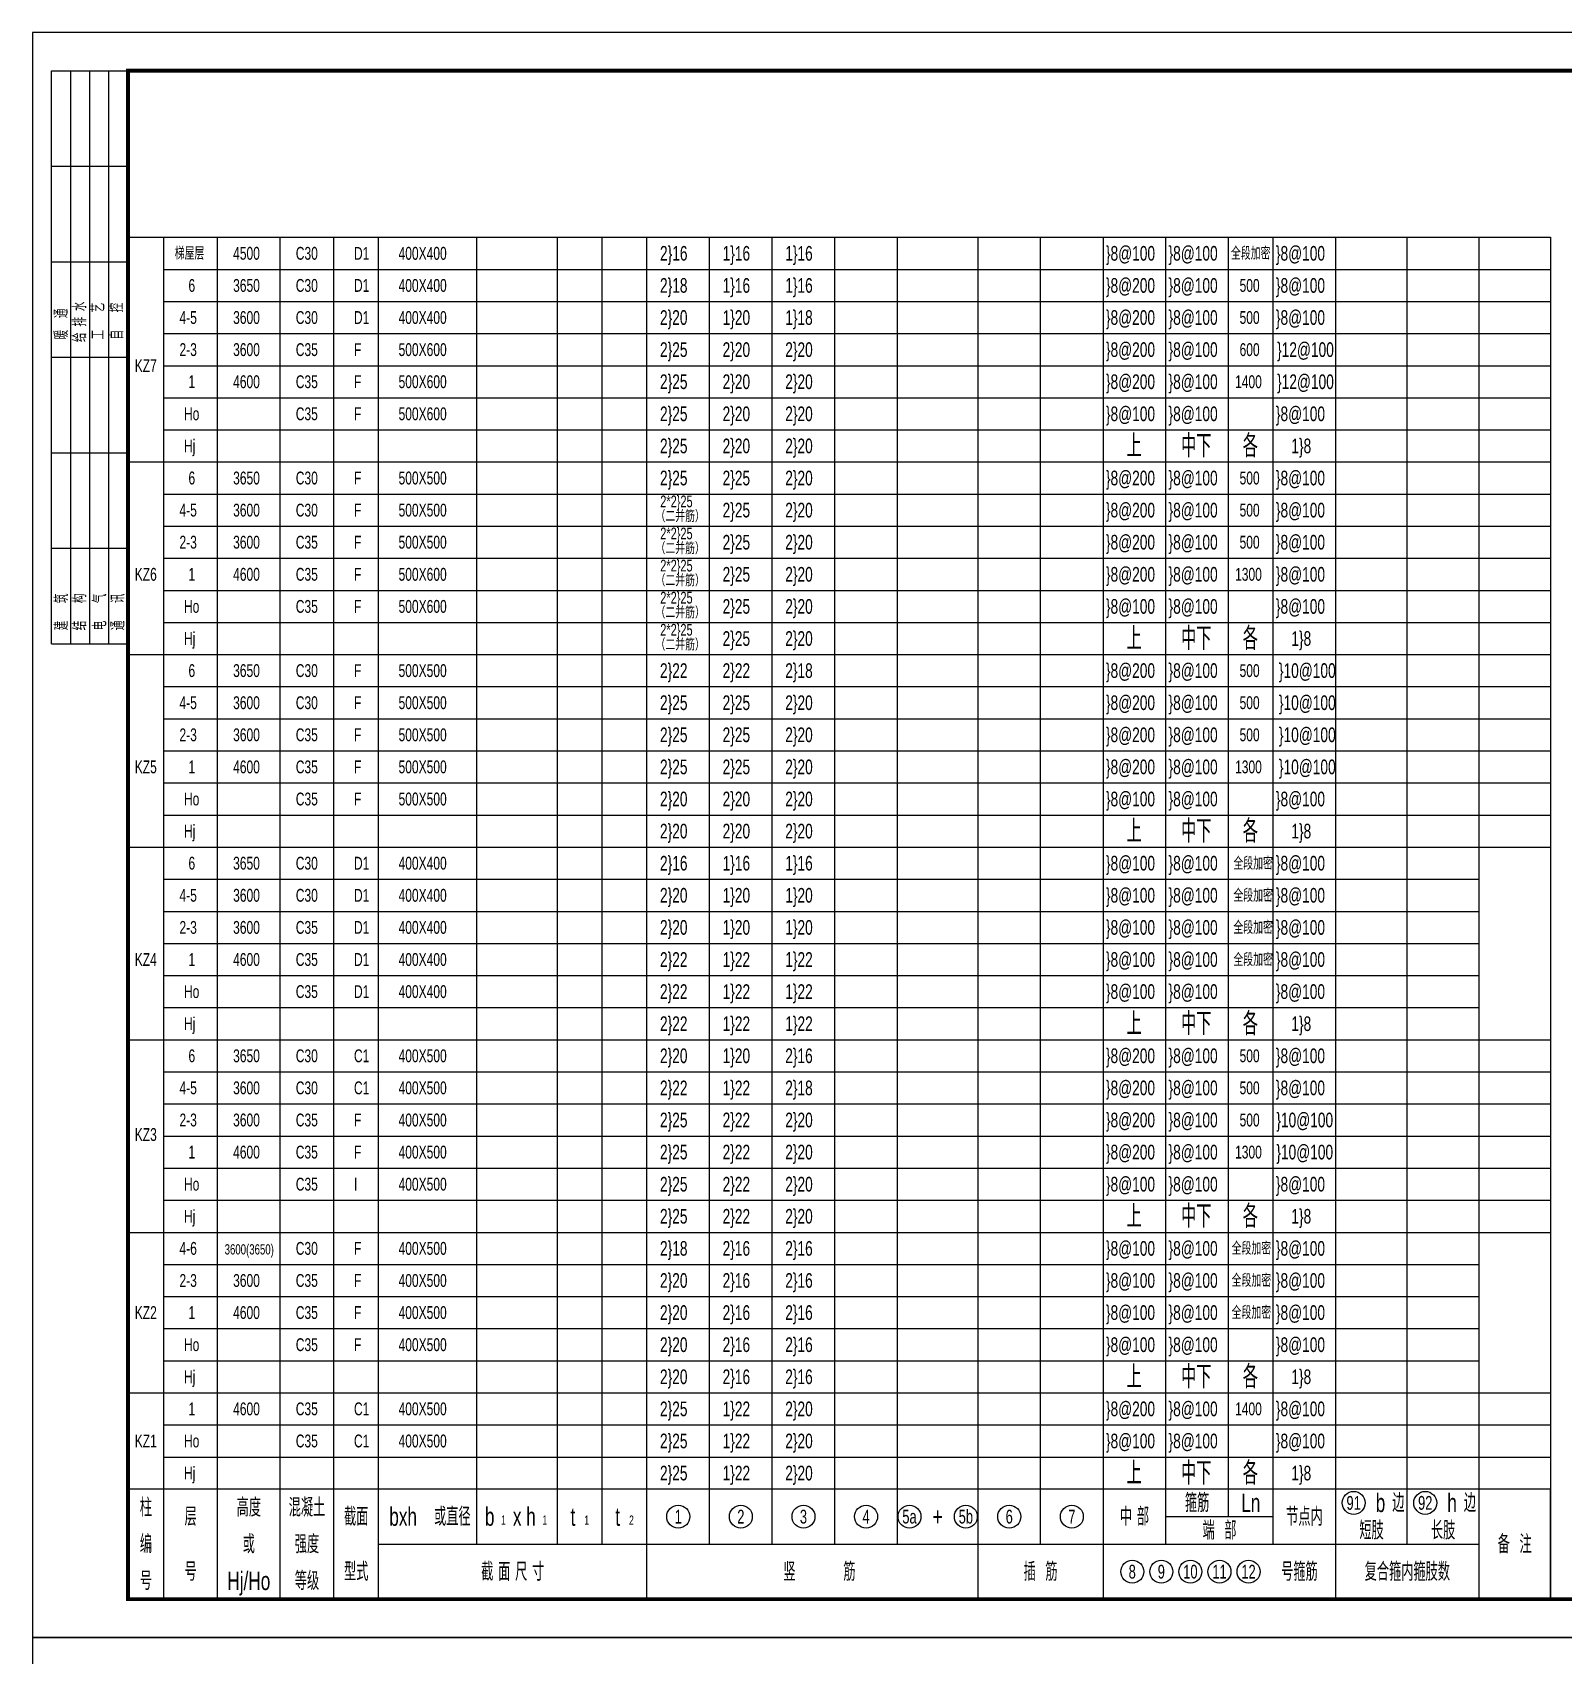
# Model space of a CAD drawing. Extents: x 299218 to 746073, y -331171 to -40619.
# Drawn here: x 385752 to 425799, y -90397 to -47922 of the extents above; entities that cross this region are included whole.
import ezdxf
from ezdxf.enums import TextEntityAlignment as Align

# ---------------------------------------------------------------- set-up
doc = ezdxf.new("R2010")
doc.units = 0
doc.header["$LTSCALE"] = 1000
doc.header["$MEASUREMENT"] = 0
for name, color, linetype in [('PUB_TITLE', 4, 'Continuous'), ('剪力墙柱其它', 1, 'Continuous'), ('柱线', 2, 'Continuous'), ('柱表', 7, 'Continuous'), ('柱表字串', 7, 'Continuous')]:
    doc.layers.add(name, color=color, linetype=linetype)
doc.styles.add('GS_Rein', font='GS_TXT.shx', dxfattribs={"width": 0.7, "bigfont": 'GS_HZTXT.shx'})
doc.styles.get("Standard").update_dxf_attribs({"font": 'gbenor.shx', "bigfont": 'gbcbig.shx'})

# ---------------------------------------------------------------- blocks, each defined once
blk = doc.blocks.new('$titleblk$00000095')
for p, q in [((-150, 20), (-150, 0)), ((-150, 20), (0, 20)), ((-125, 20), (-125, 0)), ((-100, 20), (-100, 0)), ((-75, 20), (-75, 0)), ((-75, 20), (-75, 0)), ((-50, 20), (-50, 0)), ((-25, 20), (-25, 0)), ((0, 20), (0, 0)), ((-150, 15), (-75, 15)), ((-75, 15), (0, 15)), ((-150, 10), (-75, 10)), ((-75, 10), (0, 10)), ((-150, 5), (-75, 5)), ((-75, 5), (0, 5))]:
    blk.add_line(p, q)
at = {"width": 0.8}
for s, p in [('建   筑', (-146.45, 15.65)), ('暖  通', (-70.35, 15.73)), ('结   构', (-146.45, 10.91)), ('给 排 水', (-71.03, 10.9)), ('电   气', (-146.45, 5.65)), ('工   艺', (-70.35, 6.13)), ('通   讯', (-146.45, 0.88)), ('自   控', (-70.35, 1.24))]:
    blk.add_text(s, height=3.509, dxfattribs=at).set_placement(p)

msp = doc.modelspace()

# ---------------------------------------------------------------- linework, layer by layer
for p, q in [((389187.6, -88922.2), (389187.6, -53282.2)), ((390591.6, -88922.2), (390591.6, -53282.2)), ((392229.6, -88922.2), (392229.6, -53282.2)), ((393633.6, -88922.2), (393633.7, -53282.2)), ((394803.6, -88922.2), (394803.6, -53282.2)), ((397377.6, -87482.2), (397377.6, -53282.2)), ((399483.6, -87482.2), (399483.6, -53282.2)), ((400653.6, -87482.2), (400653.6, -53282.2)), ((401823.6, -88922.2), (401823.6, -53282.2)), ((403461.6, -87482.2), (403461.6, -53282.2)), ((405099.6, -87482.2), (405099.6, -53282.2)), ((406737.6, -87482.2), (406737.6, -53282.2)), ((408375.6, -87482.2), (408375.6, -53282.2)), ((410481.6, -53282.2), (410481.6, -88922.2)), ((412119.6, -87482.2), (412119.6, -53282.2)), ((413757.6, -53282.2), (413757.6, -88922.2)), ((415395.6, -87482.2), (415395.6, -53282.2)), ((417033.6, -86762.2), (417033.6, -53282.2)), ((418203.6, -87482.2), (418203.6, -53282.2)), ((419841.6, -88922.2), (419841.6, -53282.2)), ((421713.6, -87482.2), (421713.6, -53282.2)), ((423585.6, -53282.2), (423585.6, -88922.2)), ((425457.6, -53282.2), (425457.6, -88922.2))]:
    msp.add_line(p, q)
at = {"layer": 'PUB_TITLE'}
for points in [[(385751.6, -89922.2), (460051.6, -89922.2), (460051.6, -47922.2), (385751.6, -47922.2)], [(385751.6, -131922.2), (460051.6, -131922.2), (460051.6, -89922.2), (385751.6, -89922.2)]]:
    msp.add_lwpolyline(points, close=True, dxfattribs=at)
at = {"layer": 'PUB_TITLE', "const_width": 100}
msp.add_lwpolyline([(388251.6, -88922.2), (459051.6, -88922.2), (459051.6, -48922.2), (388251.6, -48922.2)], close=True, dxfattribs=at)
at = {"layer": '剪力墙柱其它', "color": 6}
for p, q in [((388251.6, -53282.2), (425457.6, -53282.2)), ((388251.6, -59162.2), (425457.6, -59162.2)), ((388251.6, -64202.2), (425457.6, -64202.2)), ((388251.6, -69242.2), (425457.6, -69242.2)), ((388251.6, -74282.2), (425457.6, -74282.2)), ((388251.6, -79322.2), (425457.6, -79322.2)), ((388251.6, -83522.2), (425457.6, -83522.2))]:
    msp.add_line(p, q, dxfattribs=at)
at = {"layer": '柱线'}
for p, q in [((389187.6, -54122.2), (425457.6, -54122.2)), ((389187.6, -54962.2), (425457.6, -54962.2)), ((389187.6, -55802.2), (425457.6, -55802.2)), ((389187.6, -56642.2), (425457.6, -56642.2)), ((389187.6, -57482.2), (425457.6, -57482.2)), ((389187.6, -58322.2), (425457.6, -58322.2)), ((389187.6, -60002.2), (425457.6, -60002.2)), ((389187.6, -60842.2), (425457.6, -60842.2)), ((389187.6, -61682.2), (425457.6, -61682.2)), ((389187.6, -62522.2), (425457.6, -62522.2)), ((389187.6, -63362.2), (425457.6, -63362.2)), ((389187.6, -65042.2), (425457.6, -65042.2)), ((389187.6, -65882.2), (425457.6, -65882.2)), ((389187.6, -66722.2), (425457.6, -66722.2)), ((389187.6, -67562.2), (425457.6, -67562.2)), ((389187.6, -68402.2), (425457.6, -68402.2)), ((389187.6, -70082.2), (423585.6, -70082.2)), ((389187.6, -70922.2), (423585.6, -70922.2)), ((389187.6, -71762.2), (423585.6, -71762.2)), ((389187.6, -72602.2), (423585.6, -72602.2)), ((389187.6, -73442.2), (423585.6, -73442.2)), ((389187.6, -75122.2), (425457.6, -75122.2)), ((389187.6, -75962.2), (425457.6, -75962.2)), ((389187.6, -76802.2), (425457.6, -76802.2)), ((389187.6, -77642.2), (425457.6, -77642.2)), ((389187.6, -78482.2), (425457.6, -78482.2)), ((389187.6, -80162.2), (423585.6, -80162.2)), ((389187.6, -81002.2), (423585.6, -81002.2)), ((389187.6, -81842.2), (423585.6, -81842.2)), ((389187.6, -82682.2), (423585.6, -82682.2)), ((389187.6, -84362.2), (425457.6, -84362.2)), ((389187.6, -85202.2), (425457.6, -85202.2))]:
    msp.add_line(p, q, dxfattribs=at)
at = {"layer": '柱表'}
for p, q in [((389187.6, -88922.2), (389187.6, -86042.2)), ((390591.6, -88922.2), (390591.6, -86042.2)), ((392229.6, -88922.2), (392229.6, -86042.2)), ((393633.6, -88922.2), (393633.6, -86042.2)), ((394803.6, -88922.2), (394803.6, -86042.2)), ((397377.6, -87482.2), (397377.6, -86042.2)), ((399483.6, -87482.2), (399483.6, -86042.2)), ((400653.6, -87482.2), (400653.6, -86042.2)), ((401823.6, -88922.2), (401823.6, -86042.2)), ((403461.6, -87482.2), (403461.6, -86042.2)), ((405099.6, -87482.2), (405099.6, -86042.2)), ((408375.6, -87482.2), (408375.6, -86042.2)), ((410481.6, -86042.2), (410481.6, -88922.2)), ((412119.6, -87482.2), (412119.6, -86042.2)), ((413757.6, -86042.2), (413757.6, -88922.2)), ((415395.6, -87482.2), (415395.6, -86042.2)), ((417033.6, -86762.2), (417033.6, -86042.2)), ((418203.6, -87482.2), (418203.6, -86042.2)), ((419841.6, -88922.2), (419841.6, -86042.2)), ((421713.6, -87482.2), (421713.6, -86042.2)), ((423585.6, -86042.2), (423585.6, -88922.2)), ((415395.6, -86762.2), (418203.6, -86762.2)), ((394803.6, -87482.2), (401823.6, -87482.2)), ((401823.6, -87482.2), (410481.6, -87482.2)), ((410481.6, -87482.2), (413757.6, -87482.2)), ((413757.6, -87482.2), (419841.6, -87482.2)), ((419841.6, -87482.2), (423585.6, -87482.2))]:
    msp.add_line(p, q, dxfattribs=at)
at = {"layer": '柱表', "const_width": 36}
msp.add_lwpolyline([(388251.6, -88922.2), (425457.6, -88922.2), (425457.6, -86042.2), (388251.6, -86042.2)], close=True, dxfattribs=at)
at = {"layer": '柱表字串'}
msp.add_line((406737.6, -87482.2), (406737.6, -86042.2), dxfattribs=at)
for centre in [(420309.6, -86402.2), (422181.6, -86402.2), (402642.6, -86762.2), (404280.6, -86762.2), (405918.6, -86762.2), (407556.6, -86762.2), (408691.5, -86762.2), (410165.7, -86762.2), (411300.6, -86762.2), (412938.6, -86762.2), (414518.1, -88202.2), (415278.6, -88202.2), (416039.1, -88202.2), (416799.6, -88202.2), (417560.1, -88202.2)]:
    msp.add_circle(centre, 300, dxfattribs=at)

# ---------------------------------------------------------------- block references
at = {"layer": 'PUB_TITLE', "xscale": 100, "yscale": 100, "zscale": 100, "rotation": 90}
msp.add_blockref('$titleblk$00000095', (388251.6, -48922.2), dxfattribs=at)

# ---------------------------------------------------------------- texts
at = {"layer": '柱线', "style": 'GS_Rein', "width": 0.7}
for s, height, p in [('梯屋层', 336, (389471.8, -53870.2)), ('2}16', 384, (402165, -53894.2)), ('1}16', 384, (403803, -53894.2)), ('1}16', 384, (405441, -53894.2)), ('}8@100', 384, (413830.2, -53894.2)), ('}8@100', 384, (415468.2, -53894.2)), ('全段加密', 336, (417099.5, -53870.2)), ('}8@100', 384, (418276.2, -53894.2)), ('4500', 336, (391000.2, -53870.2)), ('C30', 336, (392638.8, -53870.2)), ('D1', 336, (394161, -53870.2)), ('400X400', 336, (395327.4, -53870.2)), ('2}18', 384, (402165, -54734.2)), ('1}16', 384, (403803, -54734.2)), ('1}16', 384, (405441, -54734.2)), ('}8@200', 384, (413830.2, -54734.2)), ('}8@100', 384, (415468.2, -54734.2)), ('}8@100', 384, (418276.2, -54734.2)), ('6', 336, (389832, -54710.2)), ('3650', 336, (391000.2, -54710.2)), ('C30', 336, (392638.8, -54710.2)), ('D1', 336, (394161, -54710.2)), ('400X400', 336, (395327.4, -54710.2)), ('500', 336, (417325.8, -54710.2)), ('4-5', 336, (389596.8, -55550.2)), ('3600', 336, (391000.2, -55550.2)), ('C30', 336, (392638.8, -55550.2)), ('D1', 336, (394161, -55550.2)), ('400X400', 336, (395327.4, -55550.2)), ('2}20', 384, (402165, -55574.2)), ('1}20', 384, (403803, -55574.2)), ('1}18', 384, (405441, -55574.2)), ('}8@200', 384, (413830.2, -55574.2)), ('}8@100', 384, (415468.2, -55574.2)), ('500', 336, (417325.8, -55550.2)), ('}8@100', 384, (418276.2, -55574.2)), ('2-3', 336, (389596.8, -56390.2)), ('3600', 336, (391000.2, -56390.2)), ('C35', 336, (392638.8, -56390.2)), ('F', 336, (394161, -56390.2)), ('500X600', 336, (395327.4, -56390.2)), ('2}25', 384, (402165, -56414.2)), ('2}20', 384, (403803, -56414.2)), ('2}20', 384, (405441, -56414.2)), ('}8@200', 384, (413830.2, -56414.2)), ('}8@100', 384, (415468.2, -56414.2)), ('600', 336, (417325.8, -56390.2)), ('}12@100', 384, (418307.3, -56414.2)), ('KZ7', 336, (388426.8, -56810.2)), ('1', 336, (389832, -57230.2)), ('4600', 336, (391000.2, -57230.2)), ('C35', 336, (392638.8, -57230.2)), ('F', 336, (394161, -57230.2)), ('500X600', 336, (395327.4, -57230.2)), ('2}25', 384, (402165, -57254.2)), ('2}20', 384, (403803, -57254.2)), ('2}20', 384, (405441, -57254.2)), ('}8@200', 384, (413830.2, -57254.2)), ('}8@100', 384, (415468.2, -57254.2)), ('1400', 336, (417208.2, -57230.2)), ('}12@100', 384, (418307.3, -57254.2)), ('Ho', 336, (389714.4, -58070.2)), ('C35', 336, (392638.8, -58070.2)), ('F', 336, (394161, -58070.2)), ('500X600', 336, (395327.4, -58070.2)), ('2}25', 384, (402165, -58094.2)), ('2}20', 384, (403803, -58094.2)), ('2}20', 384, (405441, -58094.2)), ('}8@100', 384, (413830.2, -58094.2)), ('}8@100', 384, (415468.2, -58094.2)), ('}8@100', 384, (418276.2, -58094.2)), ('Hj', 336, (389714.4, -58910.2)), ('2}25', 384, (402165, -58934.2)), ('2}20', 384, (403803, -58934.2)), ('2}20', 384, (405441, -58934.2)), ('上', 600, (414366.6, -59042.2)), ('中下', 600, (415794.6, -59042.2)), ('各', 600, (417408.6, -59042.2)), ('1}8', 384, (418679.4, -58934.2)), ('6', 336, (389832, -59750.2)), ('3650', 336, (391000.2, -59750.2)), ('C30', 336, (392638.8, -59750.2)), ('F', 336, (394161, -59750.2)), ('500X500', 336, (395327.4, -59750.2)), ('2}25', 384, (402165, -59774.2)), ('2}25', 384, (403803, -59774.2)), ('2}20', 384, (405441, -59774.2)), ('}8@200', 384, (413830.2, -59774.2)), ('}8@100', 384, (415468.2, -59774.2)), ('500', 336, (417325.8, -59750.2)), ('}8@100', 384, (418276.2, -59774.2)), ('4-5', 336, (389596.8, -60590.2)), ('3600', 336, (391000.2, -60590.2)), ('C30', 336, (392638.8, -60590.2)), ('F', 336, (394161, -60590.2)), ('500X500', 336, (395327.4, -60590.2)), ('2*2}25', 307.2, (402172.1, -60347.5)), ('2}25', 384, (403803, -60614.2)), ('2}20', 384, (405441, -60614.2)), ('}8@200', 384, (413830.2, -60614.2)), ('}8@100', 384, (415468.2, -60614.2)), ('500', 336, (417325.8, -60590.2)), ('}8@100', 384, (418276.2, -60614.2)), ('（二并筋）', 307.2, (402048.1, -60735.3)), ('2-3', 336, (389596.8, -61430.2)), ('3600', 336, (391000.2, -61430.2)), ('C35', 336, (392638.8, -61430.2)), ('F', 336, (394161, -61430.2)), ('500X500', 336, (395327.4, -61430.2)), ('2*2}25', 307.2, (402172.1, -61187.5)), ('2}25', 384, (403803, -61454.2)), ('2}20', 384, (405441, -61454.2)), ('}8@200', 384, (413830.2, -61454.2)), ('}8@100', 384, (415468.2, -61454.2)), ('500', 336, (417325.8, -61430.2)), ('}8@100', 384, (418276.2, -61454.2)), ('（二并筋）', 307.2, (402048.1, -61575.3)), ('KZ6', 336, (388426.8, -62270.2)), ('1', 336, (389832, -62270.2)), ('4600', 336, (391000.2, -62270.2)), ('C35', 336, (392638.8, -62270.2)), ('F', 336, (394161, -62270.2)), ('500X600', 336, (395327.4, -62270.2)), ('2*2}25', 307.2, (402172.1, -62027.5)), ('2}25', 384, (403803, -62294.2)), ('2}20', 384, (405441, -62294.2)), ('}8@200', 384, (413830.2, -62294.2)), ('}8@100', 384, (415468.2, -62294.2)), ('1300', 336, (417208.2, -62270.2)), ('}8@100', 384, (418276.2, -62294.2)), ('（二并筋）', 307.2, (402048.1, -62415.3)), ('Ho', 336, (389714.4, -63110.2)), ('C35', 336, (392638.8, -63110.2)), ('F', 336, (394161, -63110.2)), ('500X600', 336, (395327.4, -63110.2)), ('2*2}25', 307.2, (402172.1, -62867.5)), ('2}25', 384, (403803, -63134.2)), ('2}20', 384, (405441, -63134.2)), ('}8@100', 384, (413830.2, -63134.2)), ('}8@100', 384, (415468.2, -63134.2)), ('}8@100', 384, (418276.2, -63134.2)), ('（二并筋）', 307.2, (402048.1, -63255.3)), ('Hj', 336, (389714.4, -63950.2)), ('2*2}25', 307.2, (402172.1, -63707.5)), ('2}25', 384, (403803, -63974.2)), ('2}20', 384, (405441, -63974.2)), ('上', 600, (414366.6, -64082.2)), ('中下', 600, (415794.6, -64082.2)), ('各', 600, (417408.6, -64082.2)), ('1}8', 384, (418679.4, -63974.2)), ('（二并筋）', 307.2, (402048.1, -64095.3)), ('6', 336, (389832, -64790.2)), ('3650', 336, (391000.2, -64790.2)), ('C30', 336, (392638.8, -64790.2)), ('F', 336, (394161, -64790.2)), ('500X500', 336, (395327.4, -64790.2)), ('2}22', 384, (402165, -64814.2)), ('2}22', 384, (403803, -64814.2)), ('2}18', 384, (405441, -64814.2)), ('}8@200', 384, (413830.2, -64814.2)), ('}8@100', 384, (415468.2, -64814.2)), ('500', 336, (417325.8, -64790.2)), ('}10@100', 384, (418354.9, -64814.2)), ('4-5', 336, (389596.8, -65630.2)), ('3600', 336, (391000.2, -65630.2)), ('C30', 336, (392638.8, -65630.2)), ('F', 336, (394161, -65630.2)), ('500X500', 336, (395327.4, -65630.2)), ('2}25', 384, (402165, -65654.2)), ('2}25', 384, (403803, -65654.2)), ('2}20', 384, (405441, -65654.2)), ('}8@200', 384, (413830.2, -65654.2)), ('}8@100', 384, (415468.2, -65654.2)), ('500', 336, (417325.8, -65630.2)), ('}10@100', 384, (418354.9, -65654.2)), ('2-3', 336, (389596.8, -66470.2)), ('3600', 336, (391000.2, -66470.2)), ('C35', 336, (392638.8, -66470.2)), ('F', 336, (394161, -66470.2)), ('500X500', 336, (395327.4, -66470.2)), ('2}25', 384, (402165, -66494.2)), ('2}25', 384, (403803, -66494.2)), ('2}20', 384, (405441, -66494.2)), ('}8@200', 384, (413830.2, -66494.2)), ('}8@100', 384, (415468.2, -66494.2)), ('500', 336, (417325.8, -66470.2)), ('}10@100', 384, (418354.9, -66494.2)), ('KZ5', 336, (388426.8, -67310.2)), ('1', 336, (389832, -67310.2)), ('4600', 336, (391000.2, -67310.2)), ('C35', 336, (392638.8, -67310.2)), ('F', 336, (394161, -67310.2)), ('500X500', 336, (395327.4, -67310.2)), ('2}25', 384, (402165, -67334.2)), ('2}25', 384, (403803, -67334.2)), ('2}20', 384, (405441, -67334.2)), ('}8@200', 384, (413830.2, -67334.2)), ('}8@100', 384, (415468.2, -67334.2)), ('1300', 336, (417208.2, -67310.2)), ('}10@100', 384, (418354.9, -67334.2)), ('Ho', 336, (389714.4, -68150.2)), ('C35', 336, (392638.8, -68150.2)), ('F', 336, (394161, -68150.2)), ('500X500', 336, (395327.4, -68150.2)), ('2}20', 384, (402165, -68174.2)), ('2}20', 384, (403803, -68174.2)), ('2}20', 384, (405441, -68174.2)), ('}8@100', 384, (413830.2, -68174.2)), ('}8@100', 384, (415468.2, -68174.2)), ('}8@100', 384, (418276.2, -68174.2)), ('Hj', 336, (389714.4, -68990.2)), ('2}20', 384, (402165, -69014.2)), ('2}20', 384, (403803, -69014.2)), ('2}20', 384, (405441, -69014.2)), ('上', 600, (414366.6, -69122.2)), ('中下', 600, (415794.6, -69122.2)), ('各', 600, (417408.6, -69122.2)), ('1}8', 384, (418679.4, -69014.2)), ('6', 336, (389832, -69830.2)), ('3650', 336, (391000.2, -69830.2)), ('C30', 336, (392638.8, -69830.2)), ('D1', 336, (394161, -69830.2)), ('400X400', 336, (395327.4, -69830.2)), ('2}16', 384, (402165, -69854.2)), ('1}16', 384, (403803, -69854.2)), ('1}16', 384, (405441, -69854.2)), ('}8@100', 384, (413830.2, -69854.2)), ('}8@100', 384, (415468.2, -69854.2)), ('全段加密', 336, (417162.9, -69834.3)), ('}8@100', 384, (418276.2, -69854.2)), ('4-5', 336, (389596.8, -70670.2)), ('3600', 336, (391000.2, -70670.2)), ('C30', 336, (392638.8, -70670.2)), ('D1', 336, (394161, -70670.2)), ('400X400', 336, (395327.4, -70670.2)), ('2}20', 384, (402165, -70694.2)), ('1}20', 384, (403803, -70694.2)), ('1}20', 384, (405441, -70694.2)), ('}8@100', 384, (413830.2, -70694.2)), ('}8@100', 384, (415468.2, -70694.2)), ('全段加密', 336, (417162.9, -70674.3)), ('}8@100', 384, (418276.2, -70694.2)), ('2-3', 336, (389596.8, -71510.2)), ('3600', 336, (391000.2, -71510.2)), ('C35', 336, (392638.8, -71510.2)), ('D1', 336, (394161, -71510.2)), ('400X400', 336, (395327.4, -71510.2)), ('2}20', 384, (402165, -71534.2)), ('1}20', 384, (403803, -71534.2)), ('1}20', 384, (405441, -71534.2)), ('}8@100', 384, (413830.2, -71534.2)), ('}8@100', 384, (415468.2, -71534.2)), ('全段加密', 336, (417162.9, -71514.3)), ('}8@100', 384, (418276.2, -71534.2)), ('KZ4', 336, (388426.8, -72350.2)), ('1', 336, (389832, -72350.2)), ('4600', 336, (391000.2, -72350.2)), ('C35', 336, (392638.8, -72350.2)), ('D1', 336, (394161, -72350.2)), ('400X400', 336, (395327.4, -72350.2)), ('2}22', 384, (402165, -72374.2)), ('1}22', 384, (403803, -72374.2)), ('1}22', 384, (405441, -72374.2)), ('}8@100', 384, (413830.2, -72374.2)), ('}8@100', 384, (415468.2, -72374.2)), ('全段加密', 336, (417162.9, -72354.3)), ('}8@100', 384, (418276.2, -72374.2)), ('Ho', 336, (389714.4, -73190.2)), ('C35', 336, (392638.8, -73190.2)), ('D1', 336, (394161, -73190.2)), ('400X400', 336, (395327.4, -73190.2)), ('2}22', 384, (402165, -73214.2)), ('1}22', 384, (403803, -73214.2)), ('1}22', 384, (405441, -73214.2)), ('}8@100', 384, (413830.2, -73214.2)), ('}8@100', 384, (415468.2, -73214.2)), ('}8@100', 384, (418276.2, -73214.2)), ('Hj', 336, (389714.4, -74030.2)), ('2}22', 384, (402165, -74054.2)), ('1}22', 384, (403803, -74054.2)), ('1}22', 384, (405441, -74054.2)), ('上', 600, (414366.6, -74162.2)), ('中下', 600, (415794.6, -74162.2)), ('各', 600, (417408.6, -74162.2)), ('1}8', 384, (418679.4, -74054.2)), ('6', 336, (389832, -74870.2)), ('3650', 336, (391000.2, -74870.2)), ('C30', 336, (392638.8, -74870.2)), ('C1', 336, (394161, -74870.2)), ('400X500', 336, (395327.4, -74870.2)), ('2}20', 384, (402165, -74894.2)), ('1}20', 384, (403803, -74894.2)), ('2}16', 384, (405441, -74894.2)), ('}8@200', 384, (413830.2, -74894.2)), ('}8@100', 384, (415468.2, -74894.2)), ('500', 336, (417325.8, -74870.2)), ('}8@100', 384, (418276.2, -74894.2)), ('4-5', 336, (389596.8, -75710.2)), ('3600', 336, (391000.2, -75710.2)), ('C30', 336, (392638.8, -75710.2)), ('C1', 336, (394161, -75710.2)), ('400X500', 336, (395327.4, -75710.2)), ('2}22', 384, (402165, -75734.2)), ('1}22', 384, (403803, -75734.2)), ('2}18', 384, (405441, -75734.2)), ('}8@200', 384, (413830.2, -75734.2)), ('}8@100', 384, (415468.2, -75734.2)), ('500', 336, (417325.8, -75710.2)), ('}8@100', 384, (418276.2, -75734.2)), ('2-3', 336, (389596.8, -76550.2)), ('3600', 336, (391000.2, -76550.2)), ('C35', 336, (392638.8, -76550.2)), ('F', 336, (394161, -76550.2)), ('400X500', 336, (395327.4, -76550.2)), ('2}25', 384, (402165, -76574.2)), ('2}22', 384, (403803, -76574.2)), ('2}20', 384, (405441, -76574.2)), ('}8@200', 384, (413830.2, -76574.2)), ('}8@100', 384, (415468.2, -76574.2)), ('500', 336, (417325.8, -76550.2)), ('}10@100', 384, (418287.5, -76574.2)), ('KZ3', 336, (388426.8, -76931.1)), ('1', 336, (389832, -77390.2)), ('4600', 336, (391000.2, -77390.2)), ('C35', 336, (392638.8, -77390.2)), ('F', 336, (394161, -77390.2)), ('400X500', 336, (395327.4, -77390.2)), ('2}25', 384, (402165, -77414.2)), ('2}22', 384, (403803, -77414.2)), ('2}20', 384, (405441, -77414.2)), ('}8@200', 384, (413830.2, -77414.2)), ('}8@100', 384, (415468.2, -77414.2)), ('1300', 336, (417208.2, -77390.2)), ('}10@100', 384, (418287.5, -77414.2)), ('Ho', 336, (389714.4, -78230.2)), ('C35', 336, (392638.8, -78230.2)), ('I', 336, (394161, -78230.2)), ('400X500', 336, (395327.4, -78230.2)), ('2}25', 384, (402165, -78254.2)), ('2}22', 384, (403803, -78254.2)), ('2}20', 384, (405441, -78254.2)), ('}8@100', 384, (413830.2, -78254.2)), ('}8@100', 384, (415468.2, -78254.2)), ('}8@100', 384, (418276.2, -78254.2)), ('上', 600, (414366.6, -79202.2)), ('中下', 600, (415794.6, -79202.2)), ('各', 600, (417408.6, -79202.2)), ('Hj', 336, (389714.4, -79070.2)), ('2}25', 384, (402165, -79094.2)), ('2}22', 384, (403803, -79094.2)), ('2}20', 384, (405441, -79094.2)), ('1}8', 384, (418679.4, -79094.2)), ('4-6', 336, (389596.8, -79910.2)), ('3600(3650)', 268.8, (390778.3, -79902.3)), ('C30', 336, (392638.8, -79910.2)), ('F', 336, (394161, -79910.2)), ('400X500', 336, (395327.4, -79910.2)), ('2}18', 384, (402165, -79934.2)), ('2}16', 384, (403803, -79934.2)), ('2}16', 384, (405441, -79934.2)), ('}8@100', 384, (413830.2, -79934.2)), ('}8@100', 384, (415468.2, -79934.2)), ('全段加密', 336, (417116.7, -79910.2)), ('}8@100', 384, (418276.2, -79934.2)), ('2-3', 336, (389596.8, -80750.2)), ('3600', 336, (391000.2, -80750.2)), ('C35', 336, (392638.8, -80750.2)), ('F', 336, (394161, -80750.2)), ('400X500', 336, (395327.4, -80750.2)), ('2}20', 384, (402165, -80774.2)), ('2}16', 384, (403803, -80774.2)), ('2}16', 384, (405441, -80774.2)), ('}8@100', 384, (413830.2, -80774.2)), ('}8@100', 384, (415468.2, -80774.2)), ('全段加密', 336, (417116.7, -80750.2)), ('}8@100', 384, (418276.2, -80774.2)), ('KZ2', 336, (388426.8, -81590.2)), ('1', 336, (389832, -81590.2)), ('4600', 336, (391000.2, -81590.2)), ('C35', 336, (392638.8, -81590.2)), ('F', 336, (394161, -81590.2)), ('400X500', 336, (395327.4, -81590.2)), ('2}20', 384, (402165, -81614.2)), ('2}16', 384, (403803, -81614.2)), ('2}16', 384, (405441, -81614.2)), ('}8@100', 384, (413830.2, -81614.2)), ('}8@100', 384, (415468.2, -81614.2)), ('全段加密', 336, (417116.7, -81590.2)), ('}8@100', 384, (418276.2, -81614.2)), ('Ho', 336, (389714.4, -82430.2)), ('C35', 336, (392638.8, -82430.2)), ('F', 336, (394161, -82430.2)), ('400X500', 336, (395327.4, -82430.2)), ('2}20', 384, (402165, -82454.2)), ('2}16', 384, (403803, -82454.2)), ('2}16', 384, (405441, -82454.2)), ('}8@100', 384, (413830.2, -82454.2)), ('}8@100', 384, (415468.2, -82454.2)), ('}8@100', 384, (418276.2, -82454.2)), ('上', 600, (414366.6, -83402.2)), ('中下', 600, (415794.6, -83402.2)), ('各', 600, (417408.6, -83402.2)), ('Hj', 336, (389714.4, -83270.2)), ('2}20', 384, (402165, -83294.2)), ('2}16', 384, (403803, -83294.2)), ('2}16', 384, (405441, -83294.2)), ('1}8', 384, (418679.4, -83294.2)), ('1', 336, (389832, -84110.2)), ('4600', 336, (391000.2, -84110.2)), ('C35', 336, (392638.8, -84110.2)), ('C1', 336, (394161, -84110.2)), ('400X500', 336, (395327.4, -84110.2)), ('2}25', 384, (402165, -84134.2)), ('1}22', 384, (403803, -84134.2)), ('2}20', 384, (405441, -84134.2)), ('}8@200', 384, (413830.2, -84134.2)), ('}8@100', 384, (415468.2, -84134.2)), ('1400', 336, (417208.2, -84110.2)), ('}8@100', 384, (418276.2, -84134.2)), ('KZ1', 336, (388426.8, -84950.2)), ('Ho', 336, (389714.4, -84950.2)), ('C35', 336, (392638.8, -84950.2)), ('C1', 336, (394161, -84950.2)), ('400X500', 336, (395327.4, -84950.2)), ('2}25', 384, (402165, -84974.2)), ('1}22', 384, (403803, -84974.2)), ('2}20', 384, (405441, -84974.2)), ('}8@100', 384, (413830.2, -84974.2)), ('}8@100', 384, (415468.2, -84974.2)), ('}8@100', 384, (418276.2, -84974.2)), ('上', 600, (414366.6, -85922.2)), ('中下', 600, (415794.6, -85922.2)), ('各', 600, (417408.6, -85922.2)), ('Hj', 336, (389714.4, -85790.2)), ('2}25', 384, (402165, -85814.2)), ('1}22', 384, (403803, -85814.2)), ('2}20', 384, (405441, -85814.2)), ('1}8', 384, (418679.4, -85814.2))]:
    msp.add_text(s, height=height, dxfattribs=at).set_placement(p)
at = {"layer": '柱表字串', "style": 'GS_Rein', "width": 0.7}
for s, height, p in [('箍筋', 480, (416214.6, -86402.2)), ('Ln', 480, (417618.6, -86402.2)), ('91', 360, (420309.6, -86402.2)), ('b', 480, (421011.6, -86402.2)), ('边', 480, (421479.6, -86402.2)), ('92', 360, (422181.6, -86402.2)), ('h', 480, (422883.6, -86402.2)), ('边', 480, (423351.6, -86402.2)), ('柱', 480, (388719.6, -86522.2)), ('层', 480, (389889.6, -86762.2)), ('高度', 480, (391410.6, -86522.2)), ('混凝土', 480, (392931.6, -86522.2)), ('截面', 480, (394218.6, -86762.2)), ('bxh', 480, (395447.1, -86762.2)), ('或直径', 480, (396734.1, -86762.2)), ('b', 480, (397710.6, -86762.2)), ('x', 480, (398430.6, -86762.2)), ('h', 480, (398790.6, -86762.2)), ('t', 480, (399888.6, -86762.2)), ('t', 480, (401058.6, -86762.2)), ('1', 360, (402642.6, -86762.2)), ('2', 360, (404280.6, -86762.2)), ('3', 360, (405918.6, -86762.2)), ('4', 360, (407556.6, -86762.2)), ('5a', 360, (408691.5, -86762.2)), ('+', 480, (409428.6, -86762.2)), ('5b', 360, (410165.7, -86762.2)), ('6', 360, (411300.6, -86762.2)), ('7', 360, (412938.6, -86762.2)), ('中 部', 480, (414576.6, -86762.2)), ('节点内', 480, (419022.6, -86762.2)), ('1', 240, (398070.6, -86852.2)), ('1', 240, (399150.6, -86852.2)), ('1', 240, (400248.6, -86852.2)), ('2', 240, (401418.6, -86852.2)), ('端  部', 480, (416799.6, -87122.2)), ('短肢', 480, (420777.6, -87122.2)), ('长肢', 480, (422649.6, -87122.2)), ('编', 480, (388719.6, -87482.2)), ('或', 480, (391410.6, -87482.2)), ('强度', 480, (392931.6, -87482.2)), ('备  注', 480, (424521.6, -87482.2)), ('型式', 480, (394218.6, -88202.2)), ('截 面 尺 寸', 480, (398313.6, -88202.2)), ('竖          筋', 480, (406336, -88202.2)), ('插  筋', 480, (412119.6, -88202.2)), ('号箍筋', 480, (418891, -88202.2)), ('复合箍内箍肢数', 480, (421713.6, -88202.2)), ('号', 480, (388719.6, -88442.2)), ('号', 480, (389889.6, -88202.2)), ('Hj/Ho', 480, (391410.6, -88442.2)), ('等级', 480, (392931.6, -88442.2)), ('8', 360, (414518.1, -88202.2)), ('9', 360, (415278.6, -88202.2)), ('10', 360, (416039.1, -88202.2)), ('11', 360, (416799.6, -88202.2)), ('12', 360, (417560.1, -88202.2))]:
    msp.add_text(s, height=height, dxfattribs=at).set_placement(p, align=Align.MIDDLE_CENTER)

doc.saveas('drawing.dxf')
